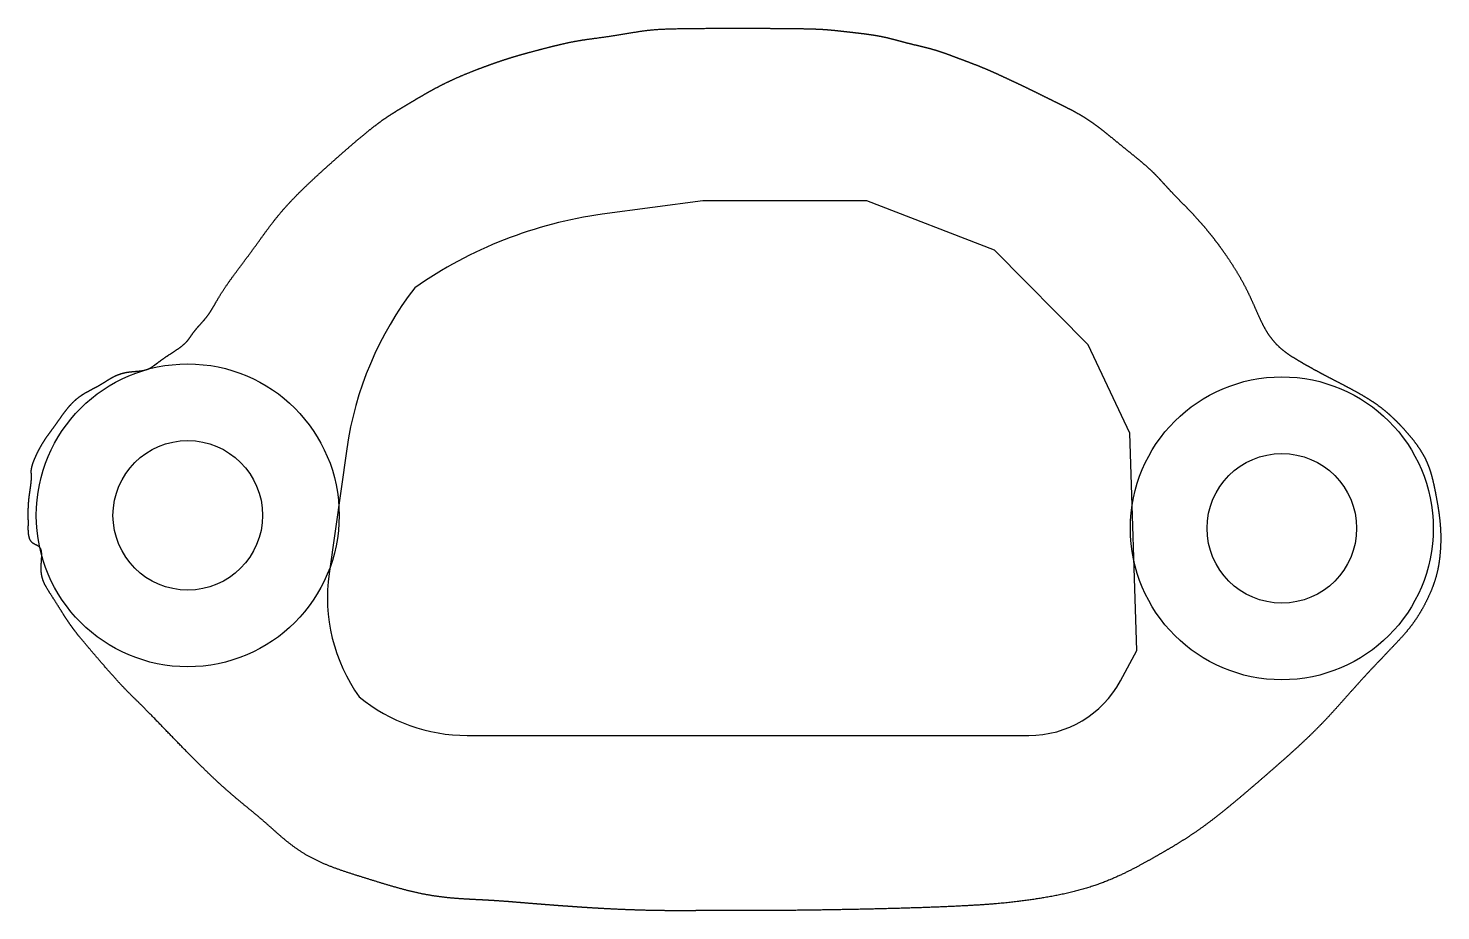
# Model space of a CAD drawing. Header units: inches. Extents: x -1.7 to 2.03, y -1.28 to 1.05.
import ezdxf

# ---------------------------------------------------------------- set-up
doc = ezdxf.new("R2010")
doc.units = ezdxf.units.IN
doc.layers.get('0').update_dxf_attribs({"linetype": 'CONTINUOUS'})

msp = doc.modelspace()

# ---------------------------------------------------------------- linework, layer by layer
msp.add_lwpolyline([(-0.5421, -0.816), (0.9412, -0.816, 0.275516), (1.1831, -0.6717), (1.2264, -0.5915), (1.2083, -0.018), (1.0981, 0.2157), (0.851, 0.4661), (0.5138, 0.5963), (0.0798, 0.5963), (-0.1854, 0.5604, 0.119802), (-0.6803, 0.3667, 0.13047), (-0.8603, -0.0586), (-0.9071, -0.3886, 0.193017), (-0.8274, -0.7139, 0.173415)], format="xyb", close=True)
for centre, radius in [((-1.2803, -0.2346), 0.4), ((1.6096, -0.2689), 0.4), ((-1.2803, -0.2346), 0.1975), ((1.6096, -0.2689), 0.1975)]:
    msp.add_circle(centre, radius)
msp.add_open_spline([(0.2257, -1.2785), (0.2324, -1.2785), (0.2463, -1.2784), (0.2686, -1.2783), (0.3013, -1.2781), (0.3467, -1.2776), (0.3959, -1.2769), (0.4477, -1.2761), (0.5011, -1.275), (0.5547, -1.2738), (0.6074, -1.2724), (0.6578, -1.2708), (0.7051, -1.2691), (0.7483, -1.2672), (0.787, -1.2652), (0.821, -1.2631), (0.8509, -1.2609), (0.8772, -1.2585), (0.901, -1.256), (0.9232, -1.2532), (0.9448, -1.2503), (0.9667, -1.247), (0.9894, -1.2432), (1.0131, -1.2389), (1.0377, -1.2338), (1.0629, -1.2279), (1.0884, -1.221), (1.1137, -1.2131), (1.1386, -1.2041), (1.1628, -1.1943), (1.1862, -1.1837), (1.2087, -1.1726), (1.2306, -1.1612), (1.2518, -1.1496), (1.2724, -1.138), (1.2927, -1.1264), (1.3128, -1.1148), (1.3326, -1.1029), (1.3522, -1.0907), (1.3718, -1.0779), (1.3912, -1.0646), (1.4106, -1.0506), (1.4298, -1.0361), (1.4489, -1.0211), (1.4677, -1.0058), (1.4863, -0.9904), (1.5048, -0.9749), (1.523, -0.9593), (1.5412, -0.9438), (1.5593, -0.9281), (1.5776, -0.9123), (1.596, -0.8962), (1.6146, -0.8798), (1.6333, -0.8631), (1.652, -0.8461), (1.6703, -0.829), (1.6882, -0.8119), (1.7054, -0.7948), (1.7219, -0.7779), (1.7376, -0.7611), (1.7528, -0.7444), (1.7679, -0.7275), (1.7831, -0.7102), (1.799, -0.6923), (1.8156, -0.6739), (1.833, -0.6549), (1.851, -0.6357), (1.8692, -0.6166), (1.8869, -0.5981), (1.9035, -0.5807), (1.9186, -0.5647), (1.9319, -0.5501), (1.9434, -0.5366), (1.9536, -0.5236), (1.963, -0.5104), (1.9721, -0.4962), (1.9812, -0.4808), (1.9901, -0.4641), (1.9987, -0.4463), (2.0065, -0.428), (2.0132, -0.4096), (2.0185, -0.3916), (2.0225, -0.3741), (2.0253, -0.357), (2.0272, -0.3404), (2.0286, -0.3239), (2.0293, -0.3074), (2.0295, -0.2905), (2.029, -0.2732), (2.0277, -0.2553), (2.0257, -0.2368), (2.023, -0.2178), (2.0198, -0.1987), (2.0163, -0.1795), (2.0126, -0.1606), (2.0085, -0.1422), (2.0038, -0.1241), (1.9981, -0.1065), (1.9909, -0.0893), (1.9822, -0.0724), (1.9717, -0.0558), (1.96, -0.0395), (1.9473, -0.0238), (1.934, -0.0087), (1.9205, 0.0058), (1.9069, 0.0195), (1.8928, 0.0327), (1.8779, 0.0453), (1.8617, 0.0576), (1.8439, 0.0696), (1.8247, 0.0814), (1.8043, 0.093), (1.7833, 0.1042), (1.7625, 0.115), (1.7426, 0.1253), (1.7239, 0.1351), (1.7066, 0.1443), (1.6905, 0.1531), (1.6752, 0.1617), (1.6601, 0.1702), (1.645, 0.1792), (1.6297, 0.1888), (1.6147, 0.1995), (1.6004, 0.2116), (1.5871, 0.2254), (1.5752, 0.241), (1.5646, 0.2583), (1.555, 0.2771), (1.546, 0.297), (1.537, 0.3177), (1.5277, 0.3386), (1.5177, 0.3596), (1.5069, 0.3804), (1.4953, 0.4008), (1.4832, 0.4208), (1.4705, 0.4402), (1.4575, 0.4592), (1.4442, 0.4777), (1.4306, 0.4957), (1.4167, 0.5133), (1.4023, 0.5305), (1.3876, 0.5471), (1.3726, 0.5632), (1.3577, 0.5787), (1.3432, 0.5935), (1.3295, 0.6075), (1.317, 0.6205), (1.3057, 0.6327), (1.2954, 0.6441), (1.2855, 0.655), (1.2754, 0.6657), (1.2646, 0.6763), (1.2526, 0.6872), (1.2396, 0.6984), (1.2256, 0.7099), (1.2111, 0.7216), (1.1964, 0.7335), (1.1817, 0.7454), (1.1674, 0.7571), (1.1535, 0.7684), (1.1401, 0.7793), (1.127, 0.7897), (1.1138, 0.7996), (1.1001, 0.8091), (1.0855, 0.8183), (1.07, 0.8274), (1.0536, 0.8362), (1.0367, 0.8449), (1.0198, 0.8533), (1.0031, 0.8615), (0.9872, 0.8694), (0.9722, 0.8768), (0.958, 0.8838), (0.9446, 0.8904), (0.9316, 0.8967), (0.9185, 0.9029), (0.9048, 0.9094), (0.89, 0.9163), (0.8741, 0.9238), (0.8572, 0.9316), (0.8397, 0.9394), (0.8224, 0.9468), (0.8056, 0.9537), (0.7896, 0.9599), (0.7746, 0.9655), (0.7602, 0.9708), (0.7462, 0.9761), (0.7322, 0.9814), (0.7179, 0.9866), (0.7031, 0.9917), (0.6877, 0.9964), (0.6718, 1.0006), (0.6557, 1.0045), (0.6399, 1.0082), (0.6245, 1.0119), (0.6099, 1.0157), (0.5958, 1.0195), (0.5819, 1.0233), (0.5679, 1.0269), (0.5532, 1.0301), (0.5377, 1.0329), (0.5212, 1.0355), (0.5039, 1.0378), (0.4861, 1.0399), (0.4685, 1.0419), (0.452, 1.0438), (0.4369, 1.0454), (0.4232, 1.0469), (0.4098, 1.0481), (0.3949, 1.0492), (0.3764, 1.05), (0.3528, 1.0507), (0.323, 1.0512), (0.2875, 1.0515), (0.2471, 1.0517), (0.2035, 1.0518), (0.1587, 1.0519), (0.1146, 1.0518), (0.0733, 1.0516), (0.0363, 1.0512), (0.0047, 1.0507), (-0.0212, 1.0499), (-0.0423, 1.0488), (-0.0601, 1.0473), (-0.0766, 1.0452), (-0.0935, 1.0426), (-0.112, 1.0395), (-0.1323, 1.0362), (-0.1534, 1.0328), (-0.1744, 1.0296), (-0.1939, 1.0268), (-0.2113, 1.0245), (-0.2269, 1.0224), (-0.2417, 1.0203), (-0.2572, 1.0176), (-0.2748, 1.014), (-0.295, 1.0095), (-0.3172, 1.0041), (-0.3405, 0.9982), (-0.3634, 0.9922), (-0.3849, 0.9864), (-0.404, 0.9811), (-0.4208, 0.9761), (-0.436, 0.9714), (-0.4505, 0.9667), (-0.4656, 0.9615), (-0.4817, 0.9558), (-0.499, 0.9494), (-0.5172, 0.9426), (-0.5357, 0.9353), (-0.5542, 0.9278), (-0.5723, 0.9199), (-0.59, 0.9118), (-0.6074, 0.9033), (-0.6246, 0.8943), (-0.6419, 0.8848), (-0.659, 0.8751), (-0.6758, 0.8652), (-0.6921, 0.8556), (-0.7077, 0.8463), (-0.7224, 0.8374), (-0.7364, 0.8287), (-0.7502, 0.8199), (-0.7643, 0.8104), (-0.7791, 0.7996), (-0.795, 0.7873), (-0.8123, 0.7734), (-0.831, 0.7578), (-0.8509, 0.7407), (-0.8718, 0.7225), (-0.8933, 0.7035), (-0.9152, 0.684), (-0.937, 0.6642), (-0.9582, 0.6444), (-0.9786, 0.6249), (-0.9979, 0.6056), (-1.0158, 0.5867), (-1.0322, 0.5681), (-1.0474, 0.5499), (-1.0615, 0.5317), (-1.0749, 0.5135), (-1.0883, 0.495), (-1.1019, 0.4761), (-1.116, 0.4567), (-1.1308, 0.4369), (-1.1458, 0.417), (-1.1605, 0.3972), (-1.1742, 0.3782), (-1.1864, 0.3602), (-1.1969, 0.3435), (-1.2056, 0.3284), (-1.2134, 0.3147), (-1.2211, 0.302), (-1.2296, 0.29), (-1.2393, 0.2785), (-1.2494, 0.2674), (-1.2589, 0.2568), (-1.2668, 0.2467), (-1.2732, 0.2371), (-1.2797, 0.2278), (-1.2882, 0.2185), (-1.3, 0.209), (-1.3146, 0.1992), (-1.3304, 0.189), (-1.3457, 0.1789), (-1.3588, 0.1691), (-1.3699, 0.1604), (-1.3802, 0.1535), (-1.3913, 0.149), (-1.4044, 0.1467), (-1.4193, 0.1456), (-1.4352, 0.1444), (-1.4508, 0.1417), (-1.4655, 0.1369), (-1.479, 0.1302), (-1.4917, 0.1226), (-1.5039, 0.1148), (-1.5161, 0.1075), (-1.5282, 0.1009), (-1.5403, 0.0947), (-1.5522, 0.0883), (-1.5638, 0.0809), (-1.5754, 0.072), (-1.5868, 0.061), (-1.5981, 0.0479), (-1.609, 0.0335), (-1.6196, 0.0187), (-1.6295, 0.0046), (-1.6387, -0.0082), (-1.6474, -0.02), (-1.656, -0.032), (-1.6646, -0.0453), (-1.6733, -0.0606), (-1.6815, -0.0773), (-1.6882, -0.0933), (-1.6925, -0.1067), (-1.694, -0.1163), (-1.6935, -0.1235), (-1.6928, -0.1316), (-1.6933, -0.1427), (-1.6949, -0.1565), (-1.6972, -0.1712), (-1.6992, -0.185), (-1.7005, -0.1976), (-1.7013, -0.2096), (-1.7016, -0.2216), (-1.7017, -0.2331), (-1.7015, -0.243), (-1.7013, -0.2507), (-1.7013, -0.2585), (-1.7016, -0.2692), (-1.7014, -0.2831), (-1.6989, -0.2969), (-1.6928, -0.3069), (-1.6835, -0.312), (-1.674, -0.3155), (-1.6675, -0.3221), (-1.6654, -0.3341), (-1.6663, -0.3504), (-1.6679, -0.3685), (-1.6678, -0.386), (-1.6648, -0.4017), (-1.659, -0.416), (-1.651, -0.4298), (-1.6417, -0.4441), (-1.6318, -0.4593), (-1.6217, -0.4753), (-1.6116, -0.4915), (-1.6015, -0.5075), (-1.5912, -0.5229), (-1.5803, -0.5378), (-1.5687, -0.5527), (-1.556, -0.5681), (-1.542, -0.5845), (-1.527, -0.602), (-1.5112, -0.6203), (-1.4953, -0.6386), (-1.4799, -0.6562), (-1.4656, -0.6722), (-1.4526, -0.6862), (-1.4408, -0.6985), (-1.4296, -0.7097), (-1.4178, -0.7211), (-1.4046, -0.734), (-1.389, -0.7496), (-1.3705, -0.7685), (-1.3493, -0.7905), (-1.3255, -0.8151), (-1.3, -0.8415), (-1.2734, -0.8686), (-1.2467, -0.8954), (-1.2206, -0.9207), (-1.1959, -0.9438), (-1.1731, -0.9642), (-1.1523, -0.982), (-1.1334, -0.9976), (-1.116, -1.0118), (-1.0997, -1.0252), (-1.084, -1.0385), (-1.0683, -1.0523), (-1.0523, -1.0667), (-1.0355, -1.0816), (-1.0178, -1.0965), (-0.9989, -1.1111), (-0.9788, -1.1249), (-0.9574, -1.1374), (-0.935, -1.1487), (-0.9115, -1.1589), (-0.8873, -1.168), (-0.8626, -1.1765), (-0.8375, -1.1846), (-0.8122, -1.1925), (-0.7869, -1.2003), (-0.7616, -1.2081), (-0.7363, -1.2156), (-0.7109, -1.2227), (-0.6855, -1.2292), (-0.66, -1.2347), (-0.6346, -1.2393), (-0.6093, -1.2428), (-0.5844, -1.2455), (-0.5601, -1.2474), (-0.5365, -1.2488), (-0.5138, -1.2499), (-0.4921, -1.251), (-0.4711, -1.2522), (-0.4506, -1.2536), (-0.4302, -1.2551), (-0.4096, -1.2568), (-0.3884, -1.2586), (-0.3668, -1.2604), (-0.3449, -1.2621), (-0.3233, -1.2638), (-0.3025, -1.2654), (-0.2827, -1.2668), (-0.2642, -1.2681), (-0.2467, -1.2693), (-0.2295, -1.2705), (-0.2117, -1.2716), (-0.1927, -1.2727), (-0.1719, -1.2738), (-0.1491, -1.275), (-0.1245, -1.276), (-0.0987, -1.277), (-0.0722, -1.2778), (-0.0459, -1.2784), (-0.0202, -1.2787), (0.0043, -1.2789), (0.0272, -1.2789), (0.0486, -1.2788), (0.0684, -1.2786), (0.0871, -1.2785), (0.1052, -1.2784), (0.1239, -1.2784), (0.144, -1.2785), (0.1669, -1.2785), (0.1881, -1.2786), (0.206, -1.2786), (0.2189, -1.2785), (0.2257, -1.2785)], degree=5)

doc.saveas('drawing.dxf')
